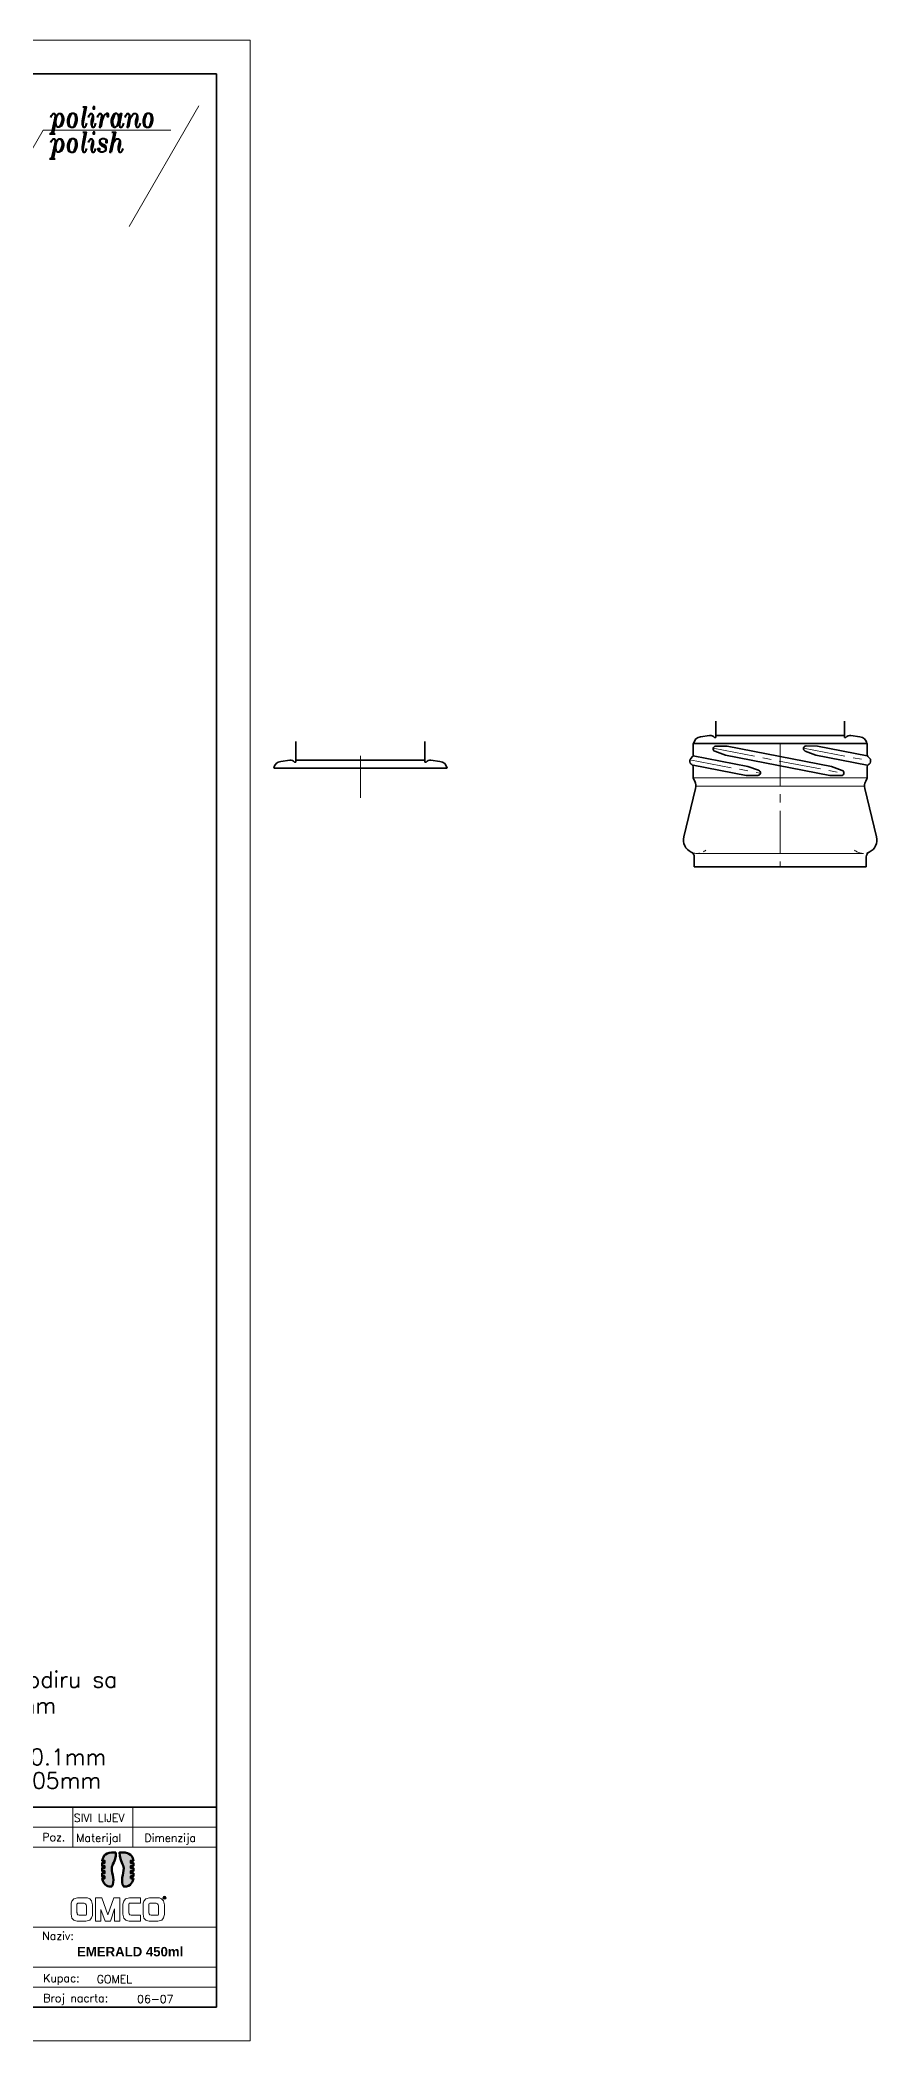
# Model space of a CAD drawing. Extents: x 14 to 358, y 27 to 324.
# Drawn here: x 234.1 to 358.3, y 27.3 to 324.3 of the extents above; entities that cross this region are included whole.
import ezdxf

# ---------------------------------------------------------------- set-up
doc = ezdxf.new("R2010")
doc.units = 0
doc.header["$LTSCALE"] = 5
doc.header["$MEASUREMENT"] = 0
doc.linetypes.add('CENTER', pattern=[2, 1.25, -0.25, 0.25, -0.25])
doc.linetypes.add('HIDDEN', pattern=[0.375, 0.25, -0.125])
doc.layers.get('0').update_dxf_attribs({"linetype": 'CONTINUOUS', "lineweight": 15})
for name, color, linetype, lineweight in [('1', 1, 'CENTER', 15), ('2', 2, 'HIDDEN', 15), ('3', 3, 'CONTINUOUS', 35), ('4', 5, 'CONTINUOUS', 50), ('8', 252, 'CONTINUOUS', 15)]:
    doc.layers.add(name, color=color, linetype=linetype, lineweight=lineweight)
doc.layers.add('ENGLISH', color=197, linetype='CONTINUOUS')
doc.styles.add('ITALICT', font='ITALICT.shx', dxfattribs={"width": 0.8, "height": 3})
doc.styles.add('ROMANS', font='romans.shx')

msp = doc.modelspace()

# ---------------------------------------------------------------- hatches: boundary and pattern name
at = {"layer": '4'}
h = msp.add_hatch(color=142, dxfattribs=at)
edge = h.paths.add_edge_path()
edge.add_spline(control_points=[(243.315, 51.428), (243.315, 51.428), (243.315, 51.428), (243.315, 51.428), (243.315, 51.428), (243.448, 50.259), (244.481, 50.198), (244.634, 50.198), (244.634, 50.198), (244.634, 50.198), (244.748, 50.198), (244.748, 50.198), (244.748, 50.198), (245.291, 50.979), (244.744, 52.116), (244.744, 52.929), (244.744, 52.929), (244.744, 53.567), (245.306, 53.738), (245.368, 55.27), (245.368, 55.27), (244.719, 55.27), (244.719, 55.27), (244.719, 55.27), (243.625, 55.27), (243.375, 54.425), (243.318, 54.04)], knot_values=[0.8095238, 0.8095238, 0.8095238, 0.8095238, 0.8095238, 0.8095238, 0.8095238, 0.8095238, 0.8571429, 0.8571429, 0.8571429, 0.8571429, 0.9047619, 0.9047619, 0.9047619, 0.9047619, 0.952381, 0.952381, 0.952381, 0.952381, 1, 1, 1, 1.047619, 1.047619, 1.047619, 1.047619, 1.0952381, 1.0952381, 1.0952381, 1.0952381], degree=3, periodic=0)
edge.add_spline(control_points=[(243.318, 54.04), (243.318, 54.04), (243.689, 54.04), (243.689, 54.04)], knot_values=[0.0952381, 0.0952381, 0.0952381, 0.0952381, 0.1428571, 0.1428571, 0.1428571, 0.1428571], degree=3, periodic=0)
edge.add_spline(control_points=[(243.689, 54.04), (243.689, 54.04), (243.689, 54.04), (243.689, 54.04), (243.689, 54.04), (243.689, 54.04), (243.689, 53.729), (243.689, 53.729)], knot_values=[0.1428571, 0.1428571, 0.1428571, 0.1428571, 0.1428571, 0.1428571, 0.1428571, 0.1428571, 0.1904762, 0.1904762, 0.1904762, 0.1904762], degree=3, periodic=0)
edge.add_spline(control_points=[(243.689, 53.729), (243.689, 53.729), (243.689, 53.729), (243.689, 53.729), (243.689, 53.729), (243.689, 53.729), (243.301, 53.729), (243.301, 53.729)], knot_values=[0.1904762, 0.1904762, 0.1904762, 0.1904762, 0.1904762, 0.1904762, 0.1904762, 0.1904762, 0.2380952, 0.2380952, 0.2380952, 0.2380952], degree=3, periodic=0)
edge.add_spline(control_points=[(243.301, 53.729), (243.301, 53.729), (243.301, 53.729), (243.301, 53.729), (243.301, 53.729), (243.301, 53.729), (243.301, 53.273), (243.301, 53.273)], knot_values=[0.2380952, 0.2380952, 0.2380952, 0.2380952, 0.2380952, 0.2380952, 0.2380952, 0.2380952, 0.2857143, 0.2857143, 0.2857143, 0.2857143], degree=3, periodic=0)
edge.add_spline(control_points=[(243.301, 53.273), (243.301, 53.273), (243.301, 53.273), (243.301, 53.273), (243.301, 53.273), (243.301, 53.273), (243.689, 53.273), (243.689, 53.273)], knot_values=[0.2857143, 0.2857143, 0.2857143, 0.2857143, 0.2857143, 0.2857143, 0.2857143, 0.2857143, 0.3333333, 0.3333333, 0.3333333, 0.3333333], degree=3, periodic=0)
edge.add_spline(control_points=[(243.689, 53.273), (243.689, 53.273), (243.689, 53.273), (243.689, 53.273), (243.689, 53.273), (243.689, 53.273), (243.689, 52.962), (243.689, 52.962)], knot_values=[0.3333333, 0.3333333, 0.3333333, 0.3333333, 0.3333333, 0.3333333, 0.3333333, 0.3333333, 0.3809524, 0.3809524, 0.3809524, 0.3809524], degree=3, periodic=0)
edge.add_spline(control_points=[(243.689, 52.962), (243.689, 52.962), (243.689, 52.962), (243.689, 52.962), (243.689, 52.962), (243.689, 52.962), (243.301, 52.962), (243.301, 52.962)], knot_values=[0.3809524, 0.3809524, 0.3809524, 0.3809524, 0.3809524, 0.3809524, 0.3809524, 0.3809524, 0.4285714, 0.4285714, 0.4285714, 0.4285714], degree=3, periodic=0)
edge.add_spline(control_points=[(243.301, 52.962), (243.301, 52.962), (243.301, 52.962), (243.301, 52.962), (243.301, 52.962), (243.301, 52.962), (243.301, 52.506), (243.301, 52.506)], knot_values=[0.4285714, 0.4285714, 0.4285714, 0.4285714, 0.4285714, 0.4285714, 0.4285714, 0.4285714, 0.4761905, 0.4761905, 0.4761905, 0.4761905], degree=3, periodic=0)
edge.add_spline(control_points=[(243.301, 52.506), (243.301, 52.506), (243.301, 52.506), (243.301, 52.506), (243.301, 52.506), (243.301, 52.506), (243.689, 52.506), (243.689, 52.506)], knot_values=[0.4761905, 0.4761905, 0.4761905, 0.4761905, 0.4761905, 0.4761905, 0.4761905, 0.4761905, 0.5238095, 0.5238095, 0.5238095, 0.5238095], degree=3, periodic=0)
edge.add_spline(control_points=[(243.689, 52.506), (243.689, 52.506), (243.689, 52.506), (243.689, 52.506), (243.689, 52.506), (243.689, 52.506), (243.689, 52.195), (243.689, 52.195)], knot_values=[0.5238095, 0.5238095, 0.5238095, 0.5238095, 0.5238095, 0.5238095, 0.5238095, 0.5238095, 0.5714286, 0.5714286, 0.5714286, 0.5714286], degree=3, periodic=0)
edge.add_spline(control_points=[(243.689, 52.195), (243.689, 52.195), (243.689, 52.195), (243.689, 52.195), (243.689, 52.195), (243.689, 52.195), (243.301, 52.195), (243.301, 52.195)], knot_values=[0.5714286, 0.5714286, 0.5714286, 0.5714286, 0.5714286, 0.5714286, 0.5714286, 0.5714286, 0.6190476, 0.6190476, 0.6190476, 0.6190476], degree=3, periodic=0)
edge.add_spline(control_points=[(243.301, 52.195), (243.301, 52.195), (243.301, 52.195), (243.301, 52.195), (243.301, 52.195), (243.301, 52.195), (243.301, 51.739), (243.301, 51.739)], knot_values=[0.6190476, 0.6190476, 0.6190476, 0.6190476, 0.6190476, 0.6190476, 0.6190476, 0.6190476, 0.6666667, 0.6666667, 0.6666667, 0.6666667], degree=3, periodic=0)
edge.add_spline(control_points=[(243.301, 51.739), (243.301, 51.739), (243.301, 51.739), (243.301, 51.739), (243.301, 51.739), (243.301, 51.739), (243.689, 51.739), (243.689, 51.739)], knot_values=[0.6666667, 0.6666667, 0.6666667, 0.6666667, 0.6666667, 0.6666667, 0.6666667, 0.6666667, 0.7142857, 0.7142857, 0.7142857, 0.7142857], degree=3, periodic=0)
edge.add_spline(control_points=[(243.689, 51.739), (243.689, 51.739), (243.689, 51.739), (243.689, 51.739), (243.689, 51.739), (243.689, 51.739), (243.689, 51.428), (243.689, 51.428)], knot_values=[0.7142857, 0.7142857, 0.7142857, 0.7142857, 0.7142857, 0.7142857, 0.7142857, 0.7142857, 0.7619048, 0.7619048, 0.7619048, 0.7619048], degree=3, periodic=0)
edge.add_spline(control_points=[(243.689, 51.428), (243.689, 51.428), (243.689, 51.428), (243.689, 51.428), (243.689, 51.428), (243.689, 51.428), (243.315, 51.428), (243.315, 51.428)], knot_values=[0.7619048, 0.7619048, 0.7619048, 0.7619048, 0.7619048, 0.7619048, 0.7619048, 0.7619048, 0.8095238, 0.8095238, 0.8095238, 0.8095238], degree=3, periodic=0)
h = msp.add_hatch(color=253, dxfattribs=at)
edge = h.paths.add_edge_path()
edge.add_spline(control_points=[(247.572, 52.506), (247.572, 52.506), (247.572, 52.506), (247.572, 52.506), (247.572, 52.506), (247.572, 52.506), (247.96, 52.506), (247.96, 52.506)], knot_values=[0.2380952, 0.2380952, 0.2380952, 0.2380952, 0.2380952, 0.2380952, 0.2380952, 0.2380952, 0.2857143, 0.2857143, 0.2857143, 0.2857143], degree=3, periodic=0)
edge.add_spline(control_points=[(247.96, 52.506), (247.96, 52.506), (247.96, 52.506), (247.96, 52.506), (247.96, 52.506), (247.96, 52.506), (247.96, 52.962), (247.96, 52.962)], knot_values=[0.2857143, 0.2857143, 0.2857143, 0.2857143, 0.2857143, 0.2857143, 0.2857143, 0.2857143, 0.3333333, 0.3333333, 0.3333333, 0.3333333], degree=3, periodic=0)
edge.add_spline(control_points=[(247.96, 52.962), (247.96, 52.962), (247.96, 52.962), (247.96, 52.962), (247.96, 52.962), (247.96, 52.962), (247.572, 52.962), (247.572, 52.962)], knot_values=[0.3333333, 0.3333333, 0.3333333, 0.3333333, 0.3333333, 0.3333333, 0.3333333, 0.3333333, 0.3809524, 0.3809524, 0.3809524, 0.3809524], degree=3, periodic=0)
edge.add_spline(control_points=[(247.572, 52.962), (247.572, 52.962), (247.572, 52.962), (247.572, 52.962), (247.572, 52.962), (247.572, 52.962), (247.572, 53.273), (247.572, 53.273)], knot_values=[0.3809524, 0.3809524, 0.3809524, 0.3809524, 0.3809524, 0.3809524, 0.3809524, 0.3809524, 0.4285714, 0.4285714, 0.4285714, 0.4285714], degree=3, periodic=0)
edge.add_spline(control_points=[(247.572, 53.273), (247.572, 53.273), (247.572, 53.273), (247.572, 53.273), (247.572, 53.273), (247.572, 53.273), (247.96, 53.273), (247.96, 53.273)], knot_values=[0.4285714, 0.4285714, 0.4285714, 0.4285714, 0.4285714, 0.4285714, 0.4285714, 0.4285714, 0.4761905, 0.4761905, 0.4761905, 0.4761905], degree=3, periodic=0)
edge.add_spline(control_points=[(247.96, 53.273), (247.96, 53.273), (247.96, 53.273), (247.96, 53.273), (247.96, 53.273), (247.96, 53.273), (247.96, 53.729), (247.96, 53.729)], knot_values=[0.4761905, 0.4761905, 0.4761905, 0.4761905, 0.4761905, 0.4761905, 0.4761905, 0.4761905, 0.5238095, 0.5238095, 0.5238095, 0.5238095], degree=3, periodic=0)
edge.add_spline(control_points=[(247.96, 53.729), (247.96, 53.729), (247.96, 53.729), (247.96, 53.729), (247.96, 53.729), (247.96, 53.729), (247.572, 53.729), (247.572, 53.729)], knot_values=[0.5238095, 0.5238095, 0.5238095, 0.5238095, 0.5238095, 0.5238095, 0.5238095, 0.5238095, 0.5714286, 0.5714286, 0.5714286, 0.5714286], degree=3, periodic=0)
edge.add_spline(control_points=[(247.572, 53.729), (247.572, 53.729), (247.572, 53.729), (247.572, 53.729), (247.572, 53.729), (247.572, 53.729), (247.572, 54.04), (247.572, 54.04)], knot_values=[0.5714286, 0.5714286, 0.5714286, 0.5714286, 0.5714286, 0.5714286, 0.5714286, 0.5714286, 0.6190476, 0.6190476, 0.6190476, 0.6190476], degree=3, periodic=0)
edge.add_spline(control_points=[(247.572, 54.04), (247.572, 54.04), (247.572, 54.04), (247.572, 54.04), (247.572, 54.04), (247.572, 54.04), (247.945, 54.04), (247.945, 54.04)], knot_values=[0.6190476, 0.6190476, 0.6190476, 0.6190476, 0.6190476, 0.6190476, 0.6190476, 0.6190476, 0.6666667, 0.6666667, 0.6666667, 0.6666667], degree=3, periodic=0)
edge.add_spline(control_points=[(247.945, 54.04), (247.945, 54.04), (247.945, 54.04), (247.945, 54.04), (247.945, 54.04), (247.808, 55.202), (246.78, 55.27), (246.628, 55.27), (246.628, 55.27), (246.628, 55.27), (245.893, 55.27), (245.893, 55.27)], knot_values=[0.6666667, 0.6666667, 0.6666667, 0.6666667, 0.6666667, 0.6666667, 0.6666667, 0.6666667, 0.7142857, 0.7142857, 0.7142857, 0.7142857, 0.7619048, 0.7619048, 0.7619048, 0.7619048], degree=3, periodic=0)
edge.add_spline(control_points=[(245.893, 55.27), (245.893, 55.27), (245.893, 55.27), (245.893, 55.27), (245.893, 55.27), (245.955, 53.738), (246.517, 53.567), (246.517, 52.929), (246.517, 52.929), (246.517, 52.116), (245.971, 50.979), (246.513, 50.198), (246.513, 50.198), (246.513, 50.198), (246.55, 50.198), (246.55, 50.198), (246.55, 50.198), (247.645, 50.198), (247.89, 51.043), (247.944, 51.428)], knot_values=[0.7619048, 0.7619048, 0.7619048, 0.7619048, 0.7619048, 0.7619048, 0.7619048, 0.7619048, 0.8095238, 0.8095238, 0.8095238, 0.8095238, 0.8571429, 0.8571429, 0.8571429, 0.8571429, 0.9047619, 0.9047619, 0.9047619, 0.9047619, 0.952381, 0.952381, 0.952381, 0.952381], degree=3, periodic=0)
edge.add_spline(control_points=[(247.944, 51.428), (247.944, 51.428), (247.572, 51.428), (247.572, 51.428), (247.572, 51.428), (247.572, 51.739), (247.572, 51.739)], knot_values=[0.952381, 0.952381, 0.952381, 0.952381, 1, 1, 1, 1.047619, 1.047619, 1.047619, 1.047619], degree=3, periodic=0)
edge.add_spline(control_points=[(247.572, 51.739), (247.572, 51.739), (247.572, 51.739), (247.572, 51.739), (247.572, 51.739), (247.572, 51.739), (247.96, 51.739), (247.96, 51.739)], knot_values=[0.047619, 0.047619, 0.047619, 0.047619, 0.047619, 0.047619, 0.047619, 0.047619, 0.0952381, 0.0952381, 0.0952381, 0.0952381], degree=3, periodic=0)
edge.add_spline(control_points=[(247.96, 51.739), (247.96, 51.739), (247.96, 51.739), (247.96, 51.739), (247.96, 51.739), (247.96, 51.739), (247.96, 52.195), (247.96, 52.195)], knot_values=[0.0952381, 0.0952381, 0.0952381, 0.0952381, 0.0952381, 0.0952381, 0.0952381, 0.0952381, 0.1428571, 0.1428571, 0.1428571, 0.1428571], degree=3, periodic=0)
edge.add_spline(control_points=[(247.96, 52.195), (247.96, 52.195), (247.96, 52.195), (247.96, 52.195), (247.96, 52.195), (247.96, 52.195), (247.572, 52.195), (247.572, 52.195)], knot_values=[0.1428571, 0.1428571, 0.1428571, 0.1428571, 0.1428571, 0.1428571, 0.1428571, 0.1428571, 0.1904762, 0.1904762, 0.1904762, 0.1904762], degree=3, periodic=0)
edge.add_spline(control_points=[(247.572, 52.195), (247.572, 52.195), (247.572, 52.195), (247.572, 52.195), (247.572, 52.195), (247.572, 52.195), (247.572, 52.506), (247.572, 52.506)], knot_values=[0.1904762, 0.1904762, 0.1904762, 0.1904762, 0.1904762, 0.1904762, 0.1904762, 0.1904762, 0.2380952, 0.2380952, 0.2380952, 0.2380952], degree=3, periodic=0)

# ---------------------------------------------------------------- linework, layer by layer
for p, q in [((265.257, 324.293), (55.257, 324.293)), ((265.257, 27.293), (265.257, 324.293)), ((257.647, 314.511), (247.305, 296.604)), ((228.584, 300.542), (234.584, 310.934)), ((234.584, 310.934), (253.531, 310.934)), ((238.972, 61.987), (238.972, 56.048)), ((247.88, 61.987), (247.88, 56.048)), ((133.355, 59.018), (260.257, 59.018)), ((260.257, 56.048), (133.355, 56.048)), ((133.355, 44.171), (260.257, 44.171)), ((133.355, 38.232), (260.257, 38.232)), ((133.355, 35.263), (260.257, 35.263)), ((55.257, 27.293), (265.257, 27.293))]:
    msp.add_line(p, q)
for points, knots in [([(240.919, 45.091), (240.919, 45.091), (239.614, 45.091), (239.614, 45.091), (239.614, 45.091), (239.503, 45.091), (238.707, 45.138), (238.707, 46.103), (238.707, 46.103), (238.707, 46.103), (238.707, 47.578), (238.707, 47.578), (238.707, 47.578), (238.707, 47.578), (238.707, 48.544), (239.673, 48.544), (239.673, 48.544), (239.673, 48.544), (240.972, 48.544), (240.972, 48.544), (240.972, 48.544), (241.083, 48.544), (241.879, 48.491), (241.879, 47.526), (241.879, 47.526), (241.879, 47.526), (241.879, 46.057), (241.879, 46.057), (241.879, 46.057), (241.879, 46.057), (241.885, 45.091), (240.919, 45.091)], [0, 0, 0, 0, 0.125, 0.125, 0.125, 0.125, 0.25, 0.25, 0.25, 0.25, 0.375, 0.375, 0.375, 0.375, 0.5, 0.5, 0.5, 0.5, 0.625, 0.625, 0.625, 0.625, 0.75, 0.75, 0.75, 0.75, 0.875, 0.875, 0.875, 0.875, 1, 1, 1, 1]), ([(241.001, 47.327), (241.001, 47.327), (241.001, 47.725), (240.662, 47.725), (240.662, 47.725), (240.662, 47.725), (239.696, 47.725), (239.696, 47.725), (239.696, 47.725), (239.696, 47.725), (239.585, 47.719), (239.585, 47.607), (239.585, 47.607), (239.585, 47.607), (239.585, 46.361), (239.585, 46.361), (239.585, 46.361), (239.585, 46.361), (239.585, 45.969), (239.924, 45.969), (239.924, 45.969), (239.924, 45.969), (240.89, 45.969), (240.89, 45.969), (240.89, 45.969), (240.89, 45.969), (241.001, 45.969), (241.001, 46.08), (241.001, 46.08), (241.001, 46.08), (241.001, 47.327), (241.001, 47.327)], [0, 0, 0, 0, 0.125, 0.125, 0.125, 0.125, 0.25, 0.25, 0.25, 0.25, 0.375, 0.375, 0.375, 0.375, 0.5, 0.5, 0.5, 0.5, 0.625, 0.625, 0.625, 0.625, 0.75, 0.75, 0.75, 0.75, 0.875, 0.875, 0.875, 0.875, 1, 1, 1, 1]), ([(245.168, 45.091), (245.168, 45.091), (245.168, 46.899), (245.168, 46.899), (245.168, 46.899), (245.168, 46.899), (244.536, 45.091), (244.536, 45.091), (244.536, 45.091), (244.536, 45.091), (243.775, 45.091), (243.775, 45.091), (243.775, 45.091), (243.775, 45.091), (243.132, 46.817), (243.132, 46.817), (243.132, 46.817), (243.132, 46.817), (243.132, 45.091), (243.132, 45.091), (243.132, 45.091), (243.132, 45.091), (242.318, 45.091), (242.318, 45.091), (242.318, 45.091), (242.318, 45.091), (242.318, 48.544), (242.318, 48.544), (242.318, 48.544), (242.318, 48.544), (243.26, 48.544), (243.26, 48.544), (243.26, 48.544), (243.26, 48.544), (244.167, 45.998), (244.167, 45.998), (244.167, 45.998), (244.167, 45.998), (245.034, 48.544), (245.034, 48.544), (245.034, 48.544), (245.034, 48.544), (245.959, 48.544), (245.959, 48.544), (245.959, 48.544), (245.959, 48.544), (245.959, 45.091), (245.959, 45.091), (245.959, 45.091), (245.959, 45.091), (245.168, 45.091), (245.168, 45.091)], [0, 0, 0, 0, 0.0769231, 0.0769231, 0.0769231, 0.0769231, 0.1538462, 0.1538462, 0.1538462, 0.1538462, 0.2307692, 0.2307692, 0.2307692, 0.2307692, 0.3076923, 0.3076923, 0.3076923, 0.3076923, 0.3846154, 0.3846154, 0.3846154, 0.3846154, 0.4615385, 0.4615385, 0.4615385, 0.4615385, 0.5384615, 0.5384615, 0.5384615, 0.5384615, 0.6153846, 0.6153846, 0.6153846, 0.6153846, 0.6923077, 0.6923077, 0.6923077, 0.6923077, 0.7692308, 0.7692308, 0.7692308, 0.7692308, 0.8461538, 0.8461538, 0.8461538, 0.8461538, 0.9230769, 0.9230769, 0.9230769, 0.9230769, 1, 1, 1, 1]), ([(249.002, 45.969), (249.002, 45.969), (247.615, 45.969), (247.615, 45.969), (247.615, 45.969), (247.275, 45.969), (247.275, 46.361), (247.275, 46.361), (247.275, 46.361), (247.275, 46.361), (247.275, 47.607), (247.275, 47.607), (247.275, 47.607), (247.275, 47.719), (247.386, 47.725), (247.386, 47.725), (247.386, 47.725), (247.386, 47.725), (249.002, 47.725), (249.002, 47.725), (249.002, 47.725), (249.002, 47.725), (249.002, 48.544), (249.002, 48.544), (249.002, 48.544), (249.002, 48.544), (247.363, 48.544), (247.363, 48.544), (247.363, 48.544), (246.397, 48.544), (246.397, 47.578), (246.397, 47.578), (246.397, 47.578), (246.397, 47.578), (246.397, 46.103), (246.397, 46.103), (246.397, 46.103), (246.397, 45.138), (247.193, 45.091), (247.305, 45.091), (247.305, 45.091), (247.305, 45.091), (249.002, 45.091), (249.002, 45.091), (249.002, 45.091), (249.002, 45.091), (249.002, 45.969), (249.002, 45.969)], [0, 0, 0, 0, 0.0833333, 0.0833333, 0.0833333, 0.0833333, 0.1666667, 0.1666667, 0.1666667, 0.1666667, 0.25, 0.25, 0.25, 0.25, 0.3333333, 0.3333333, 0.3333333, 0.3333333, 0.4166667, 0.4166667, 0.4166667, 0.4166667, 0.5, 0.5, 0.5, 0.5, 0.5833333, 0.5833333, 0.5833333, 0.5833333, 0.6666667, 0.6666667, 0.6666667, 0.6666667, 0.75, 0.75, 0.75, 0.75, 0.8333333, 0.8333333, 0.8333333, 0.8333333, 0.9166667, 0.9166667, 0.9166667, 0.9166667, 1, 1, 1, 1]), ([(251.594, 45.091), (251.594, 45.091), (250.289, 45.091), (250.289, 45.091), (250.289, 45.091), (250.178, 45.091), (249.382, 45.138), (249.382, 46.103), (249.382, 46.103), (249.382, 46.103), (249.382, 47.578), (249.382, 47.578), (249.382, 47.578), (249.382, 47.578), (249.382, 48.544), (250.348, 48.544), (250.348, 48.544), (250.348, 48.544), (251.647, 48.544), (251.647, 48.544), (251.647, 48.544), (251.758, 48.544), (252.554, 48.491), (252.554, 47.526), (252.554, 47.526), (252.554, 47.526), (252.554, 46.057), (252.554, 46.057), (252.554, 46.057), (252.554, 46.057), (252.56, 45.091), (251.594, 45.091)], [0, 0, 0, 0, 0.125, 0.125, 0.125, 0.125, 0.25, 0.25, 0.25, 0.25, 0.375, 0.375, 0.375, 0.375, 0.5, 0.5, 0.5, 0.5, 0.625, 0.625, 0.625, 0.625, 0.75, 0.75, 0.75, 0.75, 0.875, 0.875, 0.875, 0.875, 1, 1, 1, 1]), ([(251.676, 47.327), (251.676, 47.327), (251.676, 47.725), (251.337, 47.725), (251.337, 47.725), (251.337, 47.725), (250.371, 47.725), (250.371, 47.725), (250.371, 47.725), (250.371, 47.725), (250.26, 47.719), (250.26, 47.607), (250.26, 47.607), (250.26, 47.607), (250.26, 46.361), (250.26, 46.361), (250.26, 46.361), (250.26, 46.361), (250.26, 45.969), (250.6, 45.969), (250.6, 45.969), (250.6, 45.969), (251.565, 45.969), (251.565, 45.969), (251.565, 45.969), (251.565, 45.969), (251.676, 45.969), (251.676, 46.08), (251.676, 46.08), (251.676, 46.08), (251.676, 47.327), (251.676, 47.327)], [0, 0, 0, 0, 0.125, 0.125, 0.125, 0.125, 0.25, 0.25, 0.25, 0.25, 0.375, 0.375, 0.375, 0.375, 0.5, 0.5, 0.5, 0.5, 0.625, 0.625, 0.625, 0.625, 0.75, 0.75, 0.75, 0.75, 0.875, 0.875, 0.875, 0.875, 1, 1, 1, 1]), ([(252.568, 48.325), (252.44, 48.325), (252.335, 48.429), (252.335, 48.558), (252.335, 48.558), (252.335, 48.686), (252.44, 48.791), (252.568, 48.791), (252.568, 48.791), (252.697, 48.791), (252.801, 48.686), (252.801, 48.558), (252.801, 48.558), (252.801, 48.429), (252.697, 48.325), (252.568, 48.325)], [0, 0, 0, 0, 0.25, 0.25, 0.25, 0.25, 0.5, 0.5, 0.5, 0.5, 0.75, 0.75, 0.75, 0.75, 1, 1, 1, 1]), ([(252.568, 48.739), (252.469, 48.739), (252.387, 48.657), (252.387, 48.558), (252.387, 48.558), (252.387, 48.458), (252.469, 48.376), (252.568, 48.376), (252.568, 48.376), (252.668, 48.376), (252.75, 48.458), (252.75, 48.558), (252.75, 48.558), (252.75, 48.657), (252.668, 48.739), (252.568, 48.739)], [0, 0, 0, 0, 0.25, 0.25, 0.25, 0.25, 0.5, 0.5, 0.5, 0.5, 0.75, 0.75, 0.75, 0.75, 1, 1, 1, 1]), ([(252.621, 48.518), (252.621, 48.518), (252.669, 48.444), (252.669, 48.444), (252.669, 48.444), (252.669, 48.444), (252.605, 48.444), (252.605, 48.444), (252.605, 48.444), (252.605, 48.444), (252.565, 48.51), (252.565, 48.51), (252.565, 48.51), (252.565, 48.51), (252.539, 48.51), (252.539, 48.51), (252.539, 48.51), (252.539, 48.51), (252.539, 48.444), (252.539, 48.444), (252.539, 48.444), (252.539, 48.444), (252.481, 48.444), (252.481, 48.444), (252.481, 48.444), (252.481, 48.444), (252.481, 48.68), (252.481, 48.68), (252.481, 48.68), (252.481, 48.68), (252.584, 48.68), (252.584, 48.68), (252.584, 48.68), (252.603, 48.68), (252.674, 48.68), (252.674, 48.595), (252.674, 48.595), (252.674, 48.55), (252.647, 48.527), (252.621, 48.518)], [0, 0, 0, 0, 0.1, 0.1, 0.1, 0.1, 0.2, 0.2, 0.2, 0.2, 0.3, 0.3, 0.3, 0.3, 0.4, 0.4, 0.4, 0.4, 0.5, 0.5, 0.5, 0.5, 0.6, 0.6, 0.6, 0.6, 0.7, 0.7, 0.7, 0.7, 0.8, 0.8, 0.8, 0.8, 0.9, 0.9, 0.9, 0.9, 1, 1, 1, 1]), ([(252.57, 48.63), (252.57, 48.63), (252.539, 48.63), (252.539, 48.63), (252.539, 48.63), (252.539, 48.63), (252.539, 48.556), (252.539, 48.556), (252.539, 48.556), (252.539, 48.556), (252.57, 48.556), (252.57, 48.556), (252.57, 48.556), (252.6, 48.556), (252.613, 48.567), (252.613, 48.595), (252.613, 48.595), (252.613, 48.622), (252.6, 48.63), (252.57, 48.63)], [0, 0, 0, 0, 0.2, 0.2, 0.2, 0.2, 0.4, 0.4, 0.4, 0.4, 0.6, 0.6, 0.6, 0.6, 0.8, 0.8, 0.8, 0.8, 1, 1, 1, 1])]:
    msp.add_open_spline(points, degree=3, knots=knots)
at = {"layer": '1'}
for p, q in [((343.9, 219.86), (343.9, 201.56)), ((281.623, 211.819), (281.623, 219.258)), ((330.511, 217.467), (340.96, 215.453)), ((333.944, 219.17), (353.345, 215.43)), ((347.359, 219.193), (357.3, 217.277))]:
    msp.add_line(p, q, dxfattribs=at)
at = {"layer": '2'}
for p, q in [((331, 218.042), (330.883, 217.925)), ((331, 218.208), (331, 218.042)), ((356.8, 218.208), (356.8, 218.042)), ((356.8, 218.042), (356.917, 217.925)), ((330.8, 216.772), (331, 216.657)), ((331, 216.657), (331, 216.426)), ((357, 216.772), (356.8, 216.657)), ((356.8, 216.657), (356.8, 216.426))]:
    msp.add_line(p, q, dxfattribs=at)
for centre, start, end in [((331.55, 205.56), 244.62307, 311.44824), ((356.25, 205.56), 228.55176, 295.37693)]:
    msp.add_arc(centre, 2, start, end, dxfattribs=at)
at = {"layer": '3'}
for p, q in [((260.257, 319.293), (75.257, 319.293)), ((260.257, 32.293), (260.257, 319.293)), ((334.35, 220.76), (334.35, 223.186)), ((353.45, 220.76), (353.45, 223.186)), ((272.073, 217.097), (272.073, 220.197)), ((291.173, 217.097), (291.173, 220.197)), ((356.8, 219.86), (331, 219.86)), ((331, 219.86), (331, 218.208)), ((333.428, 221.054), (332.093, 220.89)), ((334.35, 220.76), (334.15, 220.76)), ((343.9, 221.06), (334.35, 221.06)), ((343.9, 221.06), (353.45, 221.06)), ((353.45, 220.76), (353.65, 220.76)), ((354.372, 221.054), (355.707, 220.89)), ((356.8, 219.86), (356.8, 218.208)), ((271.151, 217.391), (269.816, 217.227)), ((272.073, 217.097), (271.873, 217.097)), ((281.623, 217.397), (272.073, 217.397)), ((281.623, 217.397), (291.173, 217.397)), ((291.173, 217.097), (291.373, 217.097)), ((292.095, 217.391), (293.43, 217.227)), ((330.5, 217.377), (330.5, 217.177)), ((330.883, 217.925), (330.617, 217.659)), ((330.7, 216.83), (330.8, 216.772)), ((331, 218.042), (339.116, 216.478)), ((334.195, 218.72), (335.775, 218.124)), ((334.345, 219.494), (336.033, 219.46)), ((335.775, 218.124), (351.248, 215.142)), ((336.033, 219.46), (351.505, 216.478)), ((347.606, 218.745), (349.186, 218.124)), ((347.765, 219.517), (349.444, 219.46)), ((349.186, 218.124), (356.8, 216.657)), ((349.444, 219.46), (356.8, 218.042)), ((356.917, 217.925), (357.183, 217.659)), ((357.1, 216.83), (357, 216.772)), ((357.3, 217.377), (357.3, 217.177)), ((281.623, 216.197), (268.773, 216.197)), ((281.623, 216.197), (294.473, 216.197)), ((331, 216.657), (338.859, 215.142)), ((331, 216.426), (331, 214.76)), ((331.035, 214.619), (331.224, 214.266)), ((340.564, 215.129), (338.859, 215.142)), ((340.703, 215.905), (339.116, 216.478)), ((352.944, 215.106), (351.248, 215.142)), ((353.093, 215.88), (351.505, 216.478)), ((356.765, 214.619), (356.577, 214.266)), ((356.8, 216.426), (356.8, 214.76)), ((329.607, 206.034), (331.357, 213.204)), ((358.193, 206.034), (356.443, 213.204)), ((331.15, 201.56), (331.15, 203.03)), ((356.65, 201.56), (356.65, 203.03)), ((343.9, 201.56), (331.15, 201.56)), ((343.9, 201.56), (356.65, 201.56)), ((133.355, 61.987), (260.257, 61.987)), ((260.257, 61.987), (260.257, 32.293)), ((75.257, 32.293), (260.257, 32.293))]:
    msp.add_line(p, q, dxfattribs=at)
at = {"layer": '3', "linetype": 'ByBlock'}
msp.add_line((133.355, 32.293), (260.257, 32.293), dxfattribs=at)
at = {"layer": '3'}
for centre, radius, start, end in [((332.239, 219.699), 1.2, 97, 172.29212), ((333.526, 220.26), 0.8, 38.68219, 97), ((354.275, 220.26), 0.8, 83, 141.31781), ((355.561, 219.699), 1.2, 7.70788, 83), ((269.963, 216.036), 1.2, 97, 172.29212), ((271.249, 216.597), 0.8, 38.68219, 97), ((291.998, 216.597), 0.8, 83, 141.31781), ((293.284, 216.036), 1.2, 7.70788, 83), ((330.9, 217.377), 0.4, 135, 180), ((330.9, 217.177), 0.4, 180, 240), ((330.6, 218.208), 0.4, 315, 0), ((334.337, 219.094), 0.4, 88.84389, 249.33501), ((347.752, 219.117), 0.4, 88.06843, 248.56559), ((357.2, 218.208), 0.4, 180, 225), ((356.9, 217.177), 0.4, 300, 0), ((356.9, 217.377), 0.4, 0, 45), ((330.6, 216.426), 0.4, 0, 60), ((331.3, 214.76), 0.3, 180, 208.07249), ((329.9, 213.56), 1.5, 346.28262, 28.07249), ((340.567, 215.529), 0.4, 269.54987, 70.15455), ((352.952, 215.506), 0.4, 268.7963, 69.3826), ((357.9, 213.56), 1.5, 151.92751, 193.71738), ((356.5, 214.76), 0.3, 331.92751, 0), ((357.2, 216.426), 0.4, 120, 180), ((331.55, 205.56), 2, 166.28262, 244.62307), ((356.25, 205.56), 2, 295.37693, 13.71738), ((330.35, 203.03), 0.8, 0, 64.62307), ((357.45, 203.03), 0.8, 115.37693, 180)]:
    msp.add_arc(centre, radius, start, end, dxfattribs=at)
at = {"layer": '4', "color": 142}
msp.add_open_spline([(245.368, 55.27), (245.368, 55.27), (244.719, 55.27), (244.719, 55.27), (244.719, 55.27), (243.625, 55.27), (243.375, 54.425), (243.318, 54.04), (243.318, 54.04), (243.318, 54.04), (243.689, 54.04), (243.689, 54.04), (243.689, 54.04), (243.689, 54.04), (243.689, 53.729), (243.689, 53.729), (243.689, 53.729), (243.689, 53.729), (243.301, 53.729), (243.301, 53.729), (243.301, 53.729), (243.301, 53.729), (243.301, 53.273), (243.301, 53.273), (243.301, 53.273), (243.301, 53.273), (243.689, 53.273), (243.689, 53.273), (243.689, 53.273), (243.689, 53.273), (243.689, 52.962), (243.689, 52.962), (243.689, 52.962), (243.689, 52.962), (243.301, 52.962), (243.301, 52.962), (243.301, 52.962), (243.301, 52.962), (243.301, 52.506), (243.301, 52.506), (243.301, 52.506), (243.301, 52.506), (243.689, 52.506), (243.689, 52.506), (243.689, 52.506), (243.689, 52.506), (243.689, 52.195), (243.689, 52.195), (243.689, 52.195), (243.689, 52.195), (243.301, 52.195), (243.301, 52.195), (243.301, 52.195), (243.301, 52.195), (243.301, 51.739), (243.301, 51.739), (243.301, 51.739), (243.301, 51.739), (243.689, 51.739), (243.689, 51.739), (243.689, 51.739), (243.689, 51.739), (243.689, 51.428), (243.689, 51.428), (243.689, 51.428), (243.689, 51.428), (243.315, 51.428), (243.315, 51.428), (243.315, 51.428), (243.448, 50.259), (244.481, 50.198), (244.634, 50.198), (244.634, 50.198), (244.634, 50.198), (244.748, 50.198), (244.748, 50.198), (244.748, 50.198), (245.291, 50.979), (244.744, 52.116), (244.744, 52.929), (244.744, 52.929), (244.744, 53.567), (245.306, 53.738), (245.368, 55.27)], degree=3, knots=[0, 0, 0, 0, 0.047619, 0.047619, 0.047619, 0.047619, 0.0952381, 0.0952381, 0.0952381, 0.0952381, 0.1428571, 0.1428571, 0.1428571, 0.1428571, 0.1904762, 0.1904762, 0.1904762, 0.1904762, 0.2380952, 0.2380952, 0.2380952, 0.2380952, 0.2857143, 0.2857143, 0.2857143, 0.2857143, 0.3333333, 0.3333333, 0.3333333, 0.3333333, 0.3809524, 0.3809524, 0.3809524, 0.3809524, 0.4285714, 0.4285714, 0.4285714, 0.4285714, 0.4761905, 0.4761905, 0.4761905, 0.4761905, 0.5238095, 0.5238095, 0.5238095, 0.5238095, 0.5714286, 0.5714286, 0.5714286, 0.5714286, 0.6190476, 0.6190476, 0.6190476, 0.6190476, 0.6666667, 0.6666667, 0.6666667, 0.6666667, 0.7142857, 0.7142857, 0.7142857, 0.7142857, 0.7619048, 0.7619048, 0.7619048, 0.7619048, 0.8095238, 0.8095238, 0.8095238, 0.8095238, 0.8571429, 0.8571429, 0.8571429, 0.8571429, 0.9047619, 0.9047619, 0.9047619, 0.9047619, 0.952381, 0.952381, 0.952381, 0.952381, 1, 1, 1, 1], dxfattribs=at)
at = {"layer": '4', "color": 253}
msp.add_open_spline([(247.572, 51.428), (247.572, 51.428), (247.572, 51.739), (247.572, 51.739), (247.572, 51.739), (247.572, 51.739), (247.96, 51.739), (247.96, 51.739), (247.96, 51.739), (247.96, 51.739), (247.96, 52.195), (247.96, 52.195), (247.96, 52.195), (247.96, 52.195), (247.572, 52.195), (247.572, 52.195), (247.572, 52.195), (247.572, 52.195), (247.572, 52.506), (247.572, 52.506), (247.572, 52.506), (247.572, 52.506), (247.96, 52.506), (247.96, 52.506), (247.96, 52.506), (247.96, 52.506), (247.96, 52.962), (247.96, 52.962), (247.96, 52.962), (247.96, 52.962), (247.572, 52.962), (247.572, 52.962), (247.572, 52.962), (247.572, 52.962), (247.572, 53.273), (247.572, 53.273), (247.572, 53.273), (247.572, 53.273), (247.96, 53.273), (247.96, 53.273), (247.96, 53.273), (247.96, 53.273), (247.96, 53.729), (247.96, 53.729), (247.96, 53.729), (247.96, 53.729), (247.572, 53.729), (247.572, 53.729), (247.572, 53.729), (247.572, 53.729), (247.572, 54.04), (247.572, 54.04), (247.572, 54.04), (247.572, 54.04), (247.945, 54.04), (247.945, 54.04), (247.945, 54.04), (247.808, 55.202), (246.78, 55.27), (246.628, 55.27), (246.628, 55.27), (246.628, 55.27), (245.893, 55.27), (245.893, 55.27), (245.893, 55.27), (245.955, 53.738), (246.517, 53.567), (246.517, 52.929), (246.517, 52.929), (246.517, 52.116), (245.971, 50.979), (246.513, 50.198), (246.513, 50.198), (246.513, 50.198), (246.55, 50.198), (246.55, 50.198), (246.55, 50.198), (247.645, 50.198), (247.89, 51.043), (247.944, 51.428), (247.944, 51.428), (247.944, 51.428), (247.572, 51.428), (247.572, 51.428)], degree=3, knots=[0, 0, 0, 0, 0.047619, 0.047619, 0.047619, 0.047619, 0.0952381, 0.0952381, 0.0952381, 0.0952381, 0.1428571, 0.1428571, 0.1428571, 0.1428571, 0.1904762, 0.1904762, 0.1904762, 0.1904762, 0.2380952, 0.2380952, 0.2380952, 0.2380952, 0.2857143, 0.2857143, 0.2857143, 0.2857143, 0.3333333, 0.3333333, 0.3333333, 0.3333333, 0.3809524, 0.3809524, 0.3809524, 0.3809524, 0.4285714, 0.4285714, 0.4285714, 0.4285714, 0.4761905, 0.4761905, 0.4761905, 0.4761905, 0.5238095, 0.5238095, 0.5238095, 0.5238095, 0.5714286, 0.5714286, 0.5714286, 0.5714286, 0.6190476, 0.6190476, 0.6190476, 0.6190476, 0.6666667, 0.6666667, 0.6666667, 0.6666667, 0.7142857, 0.7142857, 0.7142857, 0.7142857, 0.7619048, 0.7619048, 0.7619048, 0.7619048, 0.8095238, 0.8095238, 0.8095238, 0.8095238, 0.8571429, 0.8571429, 0.8571429, 0.8571429, 0.9047619, 0.9047619, 0.9047619, 0.9047619, 0.952381, 0.952381, 0.952381, 0.952381, 1, 1, 1, 1], dxfattribs=at)
at = {"layer": '8'}
for p, q in [((331, 214.76), (343.9, 214.76)), ((356.8, 214.76), (343.9, 214.76)), ((343.9, 213.56), (331.4, 213.56)), ((343.9, 213.56), (356.4, 213.56)), ((343.9, 203.56), (331.55, 203.56)), ((343.9, 203.56), (356.25, 203.56))]:
    msp.add_line(p, q, dxfattribs=at)

# ---------------------------------------------------------------- texts
at = {"style": 'ITALICT', "width": 0.8}
msp.add_text('polirano', height=3, dxfattribs=at).set_placement((235.617, 311.373))
at = {"style": 'ROMANS'}
for s, height, p in [('Oštre rubove koji nisu u dodiru sa', 2.4, (188.897, 79.744)), ('staklom skinuti sa R=0.8mm', 2.4, (188.897, 75.881)), ('Netolerirane mjere 0.0= %%p0.1mm', 2.4, (189.225, 68.254)), ('                0.00= %%p0.05mm', 2.4, (187.417, 64.762)), ('SIVI LIJEV', 1.1878, (239.112, 59.814)), ('Poz.', 1.1878, (234.446, 56.969)), ('Materijal', 1.1878, (239.479, 56.837)), ('Dimenzija', 1.1878, (249.599, 56.84)), ('Naziv:', 1.1878, (234.431, 42.297)), ('Kupac:', 1.1878, (234.575, 36.037)), ('GOMEL', 1.1878, (242.513, 35.878)), ('Broj nacrta:', 1.18776, (234.582, 33.066)), ('06-07', 1.1878, (248.505, 32.929))]:
    msp.add_text(s, height=height, dxfattribs=at).set_placement(p)
at = {"insert": (239.592, 41.251), "char_height": 1.4, "width": 29.839, "attachment_point": 1, "style": 'ROMANS'}
msp.add_mtext('{\\fArial|b1|i0|c238|p34;EMERALD 450ml}', dxfattribs=at)
at = {"layer": 'ENGLISH', "style": 'ITALICT', "width": 0.8}
msp.add_text('polish', height=3, dxfattribs=at).set_placement((235.617, 307.637))

doc.saveas('drawing.dxf')
